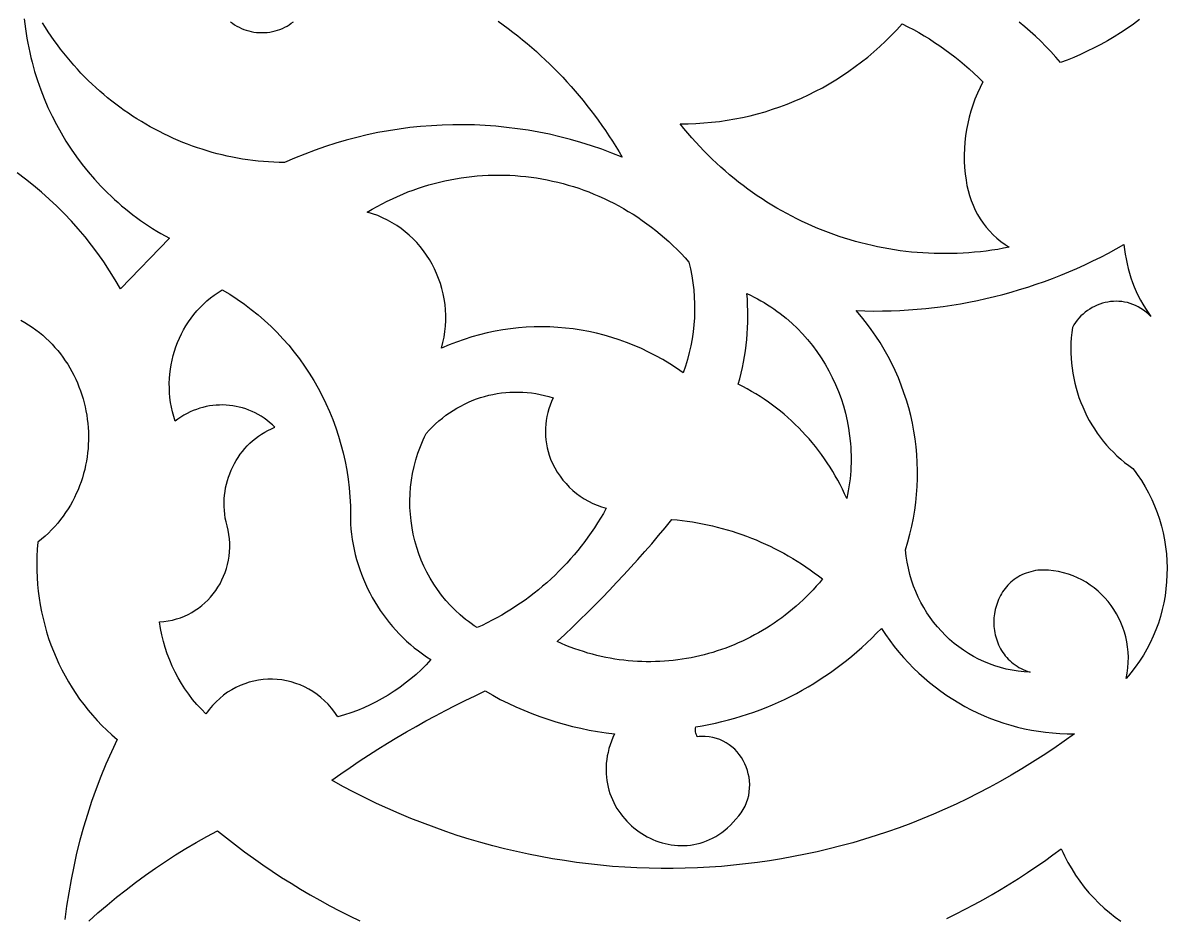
# Model space of a CAD drawing. Extents: x 1908 to 2928, y -299 to 721.
# Drawn here: x 2306.1 to 2408.3, y 216.8 to 296.6 of the extents above; entities that cross this region are included whole.
import ezdxf

# ---------------------------------------------------------------- set-up
doc = ezdxf.new("R2010")
doc.units = 0
doc.layers.add('BITMAP_LAYER', color=18, linetype='CONTINUOUS')

msp = doc.modelspace()

# ---------------------------------------------------------------- linework, layer by layer
at = {"layer": 'BITMAP_LAYER'}
for points in [[(2306.21, 296.98), (2306.26, 296.54), (2306.31, 296.11), (2306.38, 295.68), (2306.45, 295.25), (2306.53, 294.82), (2306.61, 294.39), (2306.7, 293.97), (2306.8, 293.55), (2306.91, 293.13), (2307.14, 292.3), (2307.4, 291.47), (2307.68, 290.66), (2308, 289.87), (2308.33, 289.08), (2308.7, 288.31), (2309.09, 287.55), (2309.5, 286.8), (2309.94, 286.07), (2310.4, 285.36), (2310.89, 284.66), (2311.39, 283.98), (2311.93, 283.32), (2312.48, 282.68), (2313.06, 282.05), (2313.65, 281.45), (2313.96, 281.15), (2314.27, 280.86), (2314.59, 280.58), (2314.91, 280.3), (2315.24, 280.02), (2315.57, 279.76), (2315.91, 279.49), (2316.25, 279.24), (2316.6, 278.99), (2316.95, 278.74), (2317.31, 278.5), (2317.67, 278.27), (2318.04, 278.04), (2318.41, 277.82), (2318.79, 277.61), (2319.17, 277.4), (2314.8, 272.87), (2314.33, 273.69), (2313.83, 274.49), (2313.32, 275.28), (2312.78, 276.04), (2312.22, 276.79), (2311.64, 277.52), (2311.04, 278.24), (2310.42, 278.93), (2309.79, 279.61), (2309.13, 280.26), (2308.45, 280.9), (2307.76, 281.51), (2307.05, 282.11), (2306.32, 282.68), (2305.57, 283.23)], [(2348.54, 296.77), (2348.98, 296.45), (2349.42, 296.13), (2349.85, 295.8), (2350.28, 295.46), (2350.7, 295.12), (2351.12, 294.78), (2351.54, 294.42), (2351.95, 294.06), (2352.35, 293.69), (2352.75, 293.32), (2353.15, 292.94), (2353.54, 292.56), (2353.93, 292.17), (2354.31, 291.77), (2354.68, 291.36), (2355.05, 290.96), (2355.41, 290.54), (2355.77, 290.12), (2356.13, 289.69), (2356.47, 289.26), (2356.81, 288.82), (2357.15, 288.38), (2357.48, 287.93), (2357.8, 287.47), (2358.12, 287.01), (2358.43, 286.55), (2358.74, 286.07), (2359.04, 285.6), (2359.33, 285.12), (2359.62, 284.63), (2358.7, 284.99), (2357.79, 285.34), (2356.86, 285.65), (2355.93, 285.95), (2354.99, 286.21), (2354.05, 286.46), (2353.11, 286.68), (2352.16, 286.87), (2351.21, 287.04), (2350.25, 287.18), (2349.29, 287.3), (2348.34, 287.4), (2347.38, 287.47), (2346.41, 287.52), (2345.45, 287.54), (2344.49, 287.53), (2343.53, 287.51), (2342.57, 287.45), (2341.61, 287.38), (2340.65, 287.28), (2339.7, 287.15), (2338.74, 287), (2337.79, 286.83), (2336.85, 286.63), (2335.91, 286.4), (2334.97, 286.16), (2334.03, 285.88), (2333.11, 285.59), (2332.18, 285.26), (2331.27, 284.92), (2330.36, 284.55), (2329.46, 284.15), (2328.98, 284.16), (2328.51, 284.18), (2328.04, 284.21), (2327.57, 284.24), (2327.1, 284.29), (2326.64, 284.34), (2326.17, 284.4), (2325.71, 284.47), (2325.25, 284.55), (2324.8, 284.64), (2324.34, 284.74), (2323.89, 284.84), (2323.44, 284.95), (2322.99, 285.07), (2322.55, 285.2), (2322.11, 285.34), (2321.67, 285.48), (2321.23, 285.63), (2320.8, 285.79), (2320.37, 285.96), (2319.95, 286.14), (2319.53, 286.32), (2319.11, 286.51), (2318.69, 286.71), (2318.28, 286.92), (2317.87, 287.13), (2317.47, 287.35), (2317.07, 287.58), (2316.67, 287.81), (2316.28, 288.05), (2315.89, 288.3), (2315.51, 288.56), (2315.13, 288.82), (2314.76, 289.09), (2314.39, 289.37), (2314.02, 289.65), (2313.66, 289.94), (2313.31, 290.24), (2312.95, 290.54), (2312.61, 290.85), (2312.27, 291.17), (2311.93, 291.49), (2311.6, 291.82), (2311.28, 292.15), (2310.96, 292.49), (2310.65, 292.84), (2310.34, 293.2), (2310.04, 293.56), (2309.74, 293.92), (2309.45, 294.29), (2309.17, 294.67), (2308.89, 295.05), (2308.62, 295.44), (2308.35, 295.83), (2308.1, 296.23), (2307.84, 296.64)], [(2324.63, 296.72), (2324.81, 296.59), (2325, 296.46), (2325.2, 296.34), (2325.4, 296.24), (2325.61, 296.14), (2325.82, 296.05), (2326.04, 295.98), (2326.26, 295.91), (2326.49, 295.86), (2326.72, 295.81), (2326.96, 295.78), (2327.2, 295.76), (2327.44, 295.76), (2327.68, 295.76), (2327.92, 295.78), (2328.15, 295.81), (2328.38, 295.86), (2328.61, 295.91), (2328.83, 295.98), (2329.05, 296.05), (2329.27, 296.14), (2329.47, 296.24), (2329.68, 296.34), (2329.87, 296.46), (2330.06, 296.59), (2330.25, 296.72)], [(2405.83, 296.92), (2405.27, 296.52), (2404.7, 296.12), (2404.13, 295.74), (2403.54, 295.38), (2402.95, 295.03), (2402.35, 294.7), (2401.76, 294.39), (2401.15, 294.09), (2400.55, 293.81), (2399.95, 293.55), (2399.36, 293.31), (2398.76, 293.08), (2398.34, 293.58), (2397.9, 294.06), (2397.46, 294.53), (2397, 294.99), (2396.53, 295.44), (2396.05, 295.87), (2395.56, 296.29), (2395.06, 296.7)], [(2305.91, 270.08), (2306.26, 269.88), (2306.6, 269.67), (2306.93, 269.45), (2307.25, 269.22), (2307.56, 268.98), (2307.86, 268.74), (2308.15, 268.48), (2308.43, 268.22), (2308.7, 267.94), (2308.95, 267.66), (2309.2, 267.37), (2309.44, 267.08), (2309.67, 266.77), (2309.88, 266.47), (2310.09, 266.15), (2310.28, 265.83), (2310.47, 265.5), (2310.64, 265.17), (2310.81, 264.83), (2310.96, 264.49), (2311.1, 264.14), (2311.23, 263.79), (2311.35, 263.43), (2311.46, 263.07), (2311.56, 262.71), (2311.65, 262.35), (2311.72, 261.98), (2311.79, 261.61), (2311.84, 261.24), (2311.89, 260.87), (2311.92, 260.49), (2311.94, 260.12), (2311.95, 259.74), (2311.95, 259.37), (2311.93, 258.99), (2311.91, 258.62), (2311.87, 258.24), (2311.82, 257.87), (2311.76, 257.5), (2311.69, 257.13), (2311.61, 256.76), (2311.51, 256.39), (2311.41, 256.02), (2311.29, 255.66), (2311.16, 255.31), (2311.02, 254.95), (2310.86, 254.6), (2310.7, 254.25), (2310.52, 253.91), (2310.33, 253.57), (2310.13, 253.24), (2309.91, 252.91), (2309.69, 252.59), (2309.45, 252.28), (2309.2, 251.97), (2308.94, 251.66), (2308.66, 251.37), (2308.37, 251.08), (2308.07, 250.8), (2307.76, 250.53), (2307.43, 250.26), (2307.38, 249.63), (2307.35, 249), (2307.33, 248.37), (2307.34, 247.75), (2307.36, 247.12), (2307.4, 246.5), (2307.46, 245.89), (2307.54, 245.27), (2307.64, 244.66), (2307.75, 244.05), (2307.89, 243.45), (2308.04, 242.86), (2308.2, 242.26), (2308.39, 241.68), (2308.59, 241.1), (2308.81, 240.53), (2309.05, 239.96), (2309.3, 239.41), (2309.57, 238.86), (2309.86, 238.32), (2310.16, 237.79), (2310.48, 237.27), (2310.81, 236.75), (2311.16, 236.25), (2311.53, 235.76), (2311.91, 235.28), (2312.3, 234.81), (2312.71, 234.35), (2313.14, 233.91), (2313.58, 233.48), (2314.03, 233.06), (2314.5, 232.65), (2313.99, 231.56), (2313.51, 230.46), (2313.05, 229.35), (2312.62, 228.23), (2312.22, 227.1), (2311.85, 225.96), (2311.5, 224.82), (2311.18, 223.66), (2310.89, 222.49), (2310.63, 221.32), (2310.39, 220.14), (2310.18, 218.96), (2310, 217.77), (2309.85, 216.57)], [(2311.98, 216.44), (2312.79, 217.16), (2313.62, 217.87), (2314.45, 218.56), (2315.3, 219.24), (2316.16, 219.89), (2317.04, 220.53), (2317.92, 221.15), (2318.82, 221.76), (2319.73, 222.34), (2320.65, 222.91), (2321.58, 223.46), (2322.52, 223.99), (2323.48, 224.5), (2324.27, 223.86), (2325.07, 223.24), (2325.88, 222.63), (2326.69, 222.04), (2327.52, 221.46), (2328.35, 220.9), (2329.19, 220.34), (2330.04, 219.81), (2330.89, 219.29), (2331.76, 218.78), (2332.62, 218.29), (2333.5, 217.81), (2334.38, 217.34), (2335.27, 216.9), (2336.17, 216.46)], [(2388.61, 216.67), (2389.43, 217.07), (2390.25, 217.49), (2391.06, 217.92), (2391.87, 218.36), (2392.66, 218.81), (2393.46, 219.28), (2394.24, 219.76), (2395.02, 220.25), (2395.8, 220.76), (2396.57, 221.27), (2397.33, 221.8), (2398.08, 222.34), (2398.83, 222.89), (2398.97, 222.58), (2399.11, 222.27), (2399.27, 221.97), (2399.42, 221.68), (2399.76, 221.1), (2400.11, 220.53), (2400.49, 219.99), (2400.88, 219.47), (2401.3, 218.97), (2401.73, 218.5), (2402.19, 218.04), (2402.66, 217.6), (2403.14, 217.19), (2403.65, 216.8), (2404.16, 216.43)]]:
    msp.add_lwpolyline(points, dxfattribs=at)
for points in [[(2385.13, 296.29), (2385.62, 296.03), (2386.1, 295.76), (2386.58, 295.48), (2387.06, 295.19), (2387.52, 294.89), (2387.99, 294.58), (2388.44, 294.26), (2388.89, 293.93), (2389.33, 293.59), (2389.77, 293.24), (2390.19, 292.89), (2390.61, 292.52), (2391.03, 292.14), (2391.43, 291.75), (2391.83, 291.36), (2391.58, 290.85), (2391.34, 290.34), (2391.12, 289.82), (2390.93, 289.28), (2390.76, 288.75), (2390.61, 288.2), (2390.48, 287.65), (2390.37, 287.1), (2390.29, 286.54), (2390.22, 285.98), (2390.18, 285.41), (2390.17, 284.85), (2390.17, 284.28), (2390.2, 283.71), (2390.25, 283.15), (2390.32, 282.58), (2390.4, 282.11), (2390.5, 281.66), (2390.63, 281.21), (2390.77, 280.77), (2390.95, 280.34), (2391.14, 279.92), (2391.36, 279.52), (2391.59, 279.13), (2391.85, 278.75), (2392.13, 278.39), (2392.43, 278.05), (2392.75, 277.72), (2393.08, 277.41), (2393.44, 277.12), (2393.81, 276.85), (2394.19, 276.6), (2393.68, 276.5), (2393.16, 276.41), (2392.64, 276.33), (2392.13, 276.26), (2391.61, 276.2), (2391.09, 276.15), (2390.58, 276.11), (2390.06, 276.07), (2389.54, 276.05), (2389.03, 276.03), (2388.51, 276.03), (2388, 276.03), (2387.49, 276.04), (2386.98, 276.06), (2386.46, 276.09), (2385.95, 276.13), (2385.45, 276.17), (2384.94, 276.23), (2384.43, 276.29), (2383.93, 276.37), (2383.42, 276.45), (2382.92, 276.54), (2382.42, 276.64), (2381.93, 276.75), (2381.43, 276.86), (2380.94, 276.99), (2380.45, 277.12), (2379.96, 277.26), (2379.47, 277.41), (2378.99, 277.57), (2378.51, 277.73), (2378.03, 277.91), (2377.55, 278.09), (2377.08, 278.28), (2376.61, 278.48), (2376.15, 278.69), (2375.68, 278.9), (2375.22, 279.13), (2374.77, 279.36), (2374.32, 279.6), (2373.87, 279.84), (2373.42, 280.1), (2372.98, 280.36), (2372.54, 280.63), (2372.11, 280.91), (2371.68, 281.2), (2371.26, 281.49), (2370.84, 281.79), (2370.42, 282.1), (2370.01, 282.41), (2369.6, 282.74), (2369.2, 283.07), (2368.81, 283.41), (2368.41, 283.75), (2368.03, 284.11), (2367.65, 284.47), (2367.27, 284.84), (2366.9, 285.21), (2366.54, 285.59), (2366.18, 285.98), (2365.82, 286.38), (2365.48, 286.78), (2365.13, 287.19), (2364.8, 287.61), (2365.5, 287.62), (2366.2, 287.64), (2366.9, 287.69), (2367.6, 287.75), (2368.3, 287.83), (2368.99, 287.93), (2369.67, 288.05), (2370.35, 288.18), (2371.03, 288.34), (2371.7, 288.51), (2372.37, 288.7), (2373.03, 288.91), (2373.69, 289.13), (2374.34, 289.38), (2374.98, 289.63), (2375.62, 289.91), (2376.25, 290.21), (2376.87, 290.52), (2377.49, 290.84), (2378.1, 291.19), (2378.69, 291.55), (2379.28, 291.92), (2379.86, 292.31), (2380.43, 292.72), (2381, 293.15), (2381.55, 293.58), (2382.09, 294.04), (2382.62, 294.51), (2383.14, 294.99), (2383.65, 295.5), (2384.14, 296.01), (2384.63, 296.54)], [(2349.09, 283.04), (2349.57, 283.02), (2350.05, 282.99), (2350.53, 282.95), (2351.01, 282.91), (2351.49, 282.85), (2351.97, 282.78), (2352.45, 282.7), (2352.92, 282.61), (2353.4, 282.51), (2353.87, 282.4), (2354.34, 282.28), (2354.8, 282.15), (2355.27, 282.01), (2355.73, 281.86), (2356.19, 281.7), (2356.64, 281.53), (2357.09, 281.35), (2357.54, 281.16), (2357.99, 280.96), (2358.43, 280.74), (2358.87, 280.52), (2359.3, 280.29), (2359.73, 280.05), (2360.16, 279.8), (2360.58, 279.54), (2361, 279.27), (2361.41, 278.99), (2361.81, 278.7), (2362.22, 278.4), (2362.61, 278.09), (2363, 277.77), (2363.39, 277.45), (2363.77, 277.11), (2364.14, 276.76), (2364.51, 276.4), (2364.87, 276.04), (2365.23, 275.66), (2365.57, 275.27), (2365.72, 274.66), (2365.84, 274.04), (2365.93, 273.42), (2366, 272.79), (2366.05, 272.17), (2366.08, 271.54), (2366.08, 270.91), (2366.06, 270.29), (2366.02, 269.66), (2365.95, 269.04), (2365.86, 268.42), (2365.75, 267.8), (2365.61, 267.19), (2365.45, 266.58), (2365.27, 265.98), (2365.07, 265.38), (2364.47, 265.8), (2363.86, 266.19), (2363.24, 266.56), (2362.61, 266.91), (2361.97, 267.24), (2361.33, 267.55), (2360.67, 267.83), (2360.01, 268.09), (2359.35, 268.33), (2358.68, 268.55), (2358, 268.74), (2357.32, 268.92), (2356.63, 269.07), (2355.94, 269.19), (2355.25, 269.3), (2354.55, 269.38), (2353.86, 269.44), (2353.16, 269.48), (2352.45, 269.49), (2351.75, 269.49), (2351.05, 269.45), (2350.35, 269.4), (2349.65, 269.32), (2348.95, 269.22), (2348.26, 269.1), (2347.56, 268.95), (2346.87, 268.78), (2346.19, 268.59), (2345.5, 268.37), (2344.83, 268.13), (2344.15, 267.87), (2343.49, 267.58), (2343.61, 268.08), (2343.71, 268.57), (2343.78, 269.06), (2343.83, 269.56), (2343.86, 270.05), (2343.86, 270.54), (2343.83, 271.02), (2343.79, 271.5), (2343.72, 271.98), (2343.63, 272.45), (2343.51, 272.91), (2343.38, 273.37), (2343.22, 273.82), (2343.04, 274.25), (2342.85, 274.68), (2342.63, 275.1), (2342.4, 275.51), (2342.14, 275.9), (2341.87, 276.29), (2341.58, 276.66), (2341.27, 277.01), (2340.94, 277.35), (2340.6, 277.67), (2340.24, 277.98), (2339.87, 278.27), (2339.48, 278.54), (2339.08, 278.79), (2338.66, 279.02), (2338.22, 279.23), (2337.78, 279.42), (2337.32, 279.58), (2336.84, 279.73), (2337.28, 279.99), (2337.73, 280.24), (2338.18, 280.48), (2338.63, 280.71), (2339.09, 280.93), (2339.55, 281.14), (2340.01, 281.34), (2340.47, 281.53), (2340.94, 281.7), (2341.41, 281.87), (2341.88, 282.02), (2342.35, 282.16), (2342.83, 282.29), (2343.3, 282.41), (2343.78, 282.53), (2344.26, 282.62), (2344.74, 282.71), (2345.22, 282.79), (2345.7, 282.86), (2346.19, 282.92), (2346.67, 282.96), (2347.15, 283), (2347.64, 283.02), (2348.12, 283.04), (2348.6, 283.04)], [(2404.47, 276.41), (2404.53, 275.98), (2404.61, 275.55), (2404.7, 275.12), (2404.8, 274.7), (2404.92, 274.28), (2405.05, 273.87), (2405.19, 273.46), (2405.35, 273.06), (2405.52, 272.66), (2405.71, 272.27), (2405.91, 271.88), (2406.12, 271.51), (2406.34, 271.14), (2406.58, 270.77), (2406.83, 270.42), (2406.62, 270.63), (2406.4, 270.81), (2406.17, 270.98), (2405.94, 271.14), (2405.71, 271.27), (2405.47, 271.39), (2405.22, 271.49), (2404.98, 271.58), (2404.73, 271.65), (2404.48, 271.7), (2404.23, 271.74), (2403.98, 271.76), (2403.73, 271.77), (2403.48, 271.76), (2403.23, 271.74), (2402.99, 271.7), (2402.74, 271.65), (2402.5, 271.59), (2402.27, 271.51), (2402.03, 271.42), (2401.81, 271.32), (2401.59, 271.21), (2401.37, 271.08), (2401.16, 270.94), (2400.96, 270.79), (2400.77, 270.63), (2400.59, 270.46), (2400.41, 270.27), (2400.25, 270.08), (2400.1, 269.87), (2399.95, 269.66), (2399.82, 269.44), (2399.76, 268.98), (2399.72, 268.52), (2399.69, 268.06), (2399.68, 267.6), (2399.68, 267.15), (2399.7, 266.69), (2399.74, 266.24), (2399.79, 265.79), (2399.86, 265.34), (2399.94, 264.9), (2400.04, 264.46), (2400.15, 264.03), (2400.27, 263.6), (2400.41, 263.17), (2400.57, 262.75), (2400.74, 262.34), (2400.92, 261.93), (2401.11, 261.53), (2401.33, 261.14), (2401.55, 260.75), (2401.79, 260.37), (2402.04, 260), (2402.3, 259.64), (2402.58, 259.29), (2402.86, 258.94), (2403.17, 258.61), (2403.48, 258.29), (2403.8, 257.98), (2404.14, 257.68), (2404.49, 257.39), (2404.85, 257.11), (2405.23, 256.84), (2405.42, 256.58), (2405.62, 256.32), (2405.98, 255.78), (2406.31, 255.22), (2406.62, 254.66), (2406.91, 254.09), (2407.16, 253.5), (2407.39, 252.91), (2407.6, 252.31), (2407.77, 251.7), (2407.92, 251.09), (2408.05, 250.47), (2408.15, 249.85), (2408.22, 249.23), (2408.26, 248.6), (2408.28, 247.98), (2408.27, 247.35), (2408.24, 246.73), (2408.18, 246.1), (2408.1, 245.48), (2407.99, 244.86), (2407.85, 244.25), (2407.68, 243.64), (2407.5, 243.04), (2407.28, 242.45), (2407.04, 241.87), (2406.77, 241.29), (2406.48, 240.72), (2406.16, 240.17), (2405.81, 239.63), (2405.44, 239.1), (2405.05, 238.59), (2404.84, 238.33), (2404.63, 238.09), (2404.72, 238.57), (2404.78, 239.04), (2404.81, 239.52), (2404.82, 239.99), (2404.8, 240.45), (2404.75, 240.91), (2404.68, 241.36), (2404.59, 241.8), (2404.47, 242.24), (2404.32, 242.66), (2404.16, 243.08), (2403.97, 243.48), (2403.76, 243.87), (2403.53, 244.25), (2403.28, 244.61), (2403.02, 244.96), (2402.73, 245.29), (2402.43, 245.6), (2402.11, 245.9), (2401.77, 246.18), (2401.42, 246.44), (2401.05, 246.68), (2400.67, 246.89), (2400.28, 247.09), (2399.88, 247.26), (2399.46, 247.41), (2399.03, 247.54), (2398.59, 247.64), (2398.14, 247.71), (2397.69, 247.76), (2397.22, 247.77), (2396.75, 247.76), (2396.53, 247.73), (2396.31, 247.68), (2396.1, 247.63), (2395.89, 247.57), (2395.69, 247.5), (2395.5, 247.43), (2395.31, 247.34), (2395.13, 247.25), (2394.96, 247.15), (2394.79, 247.04), (2394.63, 246.93), (2394.48, 246.81), (2394.33, 246.68), (2394.19, 246.55), (2394.06, 246.42), (2393.93, 246.27), (2393.81, 246.13), (2393.7, 245.97), (2393.59, 245.82), (2393.49, 245.66), (2393.4, 245.49), (2393.31, 245.32), (2393.23, 245.15), (2393.16, 244.98), (2393.09, 244.8), (2393.03, 244.62), (2392.93, 244.25), (2392.86, 243.88), (2392.82, 243.5), (2392.8, 243.12), (2392.82, 242.74), (2392.86, 242.37), (2392.89, 242.18), (2392.93, 241.99), (2392.98, 241.81), (2393.03, 241.63), (2393.09, 241.45), (2393.16, 241.27), (2393.23, 241.09), (2393.31, 240.92), (2393.4, 240.75), (2393.5, 240.59), (2393.6, 240.43), (2393.72, 240.27), (2393.83, 240.12), (2393.96, 239.97), (2394.09, 239.83), (2394.24, 239.69), (2394.38, 239.56), (2394.54, 239.43), (2394.7, 239.31), (2394.88, 239.2), (2395.05, 239.09), (2395.24, 238.99), (2395.43, 238.9), (2395.64, 238.81), (2395.84, 238.73), (2396.06, 238.66), (2395.52, 238.69), (2394.98, 238.75), (2394.45, 238.83), (2393.92, 238.94), (2393.41, 239.07), (2392.9, 239.22), (2392.41, 239.4), (2391.92, 239.6), (2391.45, 239.82), (2390.98, 240.06), (2390.53, 240.33), (2390.09, 240.61), (2389.67, 240.91), (2389.26, 241.23), (2388.86, 241.57), (2388.48, 241.93), (2388.12, 242.31), (2387.77, 242.7), (2387.43, 243.11), (2387.12, 243.53), (2386.82, 243.97), (2386.54, 244.42), (2386.28, 244.88), (2386.04, 245.36), (2385.83, 245.85), (2385.63, 246.35), (2385.45, 246.87), (2385.3, 247.39), (2385.17, 247.93), (2385.06, 248.47), (2384.97, 249.03), (2384.91, 249.59), (2385.13, 250.29), (2385.31, 250.99), (2385.48, 251.69), (2385.62, 252.4), (2385.74, 253.11), (2385.84, 253.82), (2385.91, 254.53), (2385.96, 255.25), (2385.98, 255.96), (2385.99, 256.67), (2385.97, 257.38), (2385.92, 258.09), (2385.86, 258.79), (2385.77, 259.49), (2385.66, 260.19), (2385.53, 260.89), (2385.38, 261.58), (2385.2, 262.26), (2385, 262.94), (2384.78, 263.61), (2384.54, 264.27), (2384.28, 264.93), (2384, 265.58), (2383.69, 266.22), (2383.37, 266.85), (2383.02, 267.47), (2382.65, 268.08), (2382.27, 268.67), (2381.86, 269.26), (2381.43, 269.83), (2380.98, 270.39), (2380.51, 270.94), (2381.29, 270.91), (2382.07, 270.9), (2382.85, 270.91), (2383.63, 270.92), (2384.41, 270.95), (2385.19, 271), (2385.97, 271.06), (2386.74, 271.13), (2387.51, 271.21), (2388.28, 271.31), (2389.05, 271.42), (2389.82, 271.55), (2390.58, 271.69), (2391.35, 271.84), (2392.1, 272.01), (2392.86, 272.19), (2393.61, 272.38), (2394.36, 272.59), (2395.11, 272.81), (2395.85, 273.04), (2396.59, 273.29), (2397.33, 273.54), (2398.06, 273.82), (2398.78, 274.1), (2399.51, 274.4), (2400.22, 274.71), (2400.94, 275.03), (2401.65, 275.37), (2402.35, 275.72), (2403.05, 276.08), (2403.74, 276.46), (2404.43, 276.85)], [(2324.57, 272.4), (2325.23, 271.97), (2325.87, 271.52), (2326.49, 271.05), (2327.09, 270.56), (2327.68, 270.06), (2328.25, 269.53), (2328.79, 268.98), (2329.32, 268.42), (2329.83, 267.84), (2330.32, 267.24), (2330.79, 266.62), (2331.24, 265.99), (2331.66, 265.35), (2332.07, 264.69), (2332.45, 264.02), (2332.81, 263.33), (2333.15, 262.64), (2333.46, 261.93), (2333.76, 261.21), (2334.03, 260.48), (2334.27, 259.74), (2334.49, 258.99), (2334.69, 258.23), (2334.86, 257.46), (2335.01, 256.68), (2335.13, 255.9), (2335.22, 255.11), (2335.29, 254.32), (2335.34, 253.52), (2335.35, 252.72), (2335.34, 251.91), (2335.38, 251.44), (2335.43, 250.97), (2335.5, 250.51), (2335.58, 250.06), (2335.68, 249.6), (2335.78, 249.15), (2335.9, 248.71), (2336.03, 248.26), (2336.18, 247.83), (2336.33, 247.4), (2336.5, 246.97), (2336.68, 246.55), (2336.87, 246.14), (2337.08, 245.73), (2337.29, 245.33), (2337.52, 244.94), (2337.75, 244.55), (2338, 244.17), (2338.26, 243.8), (2338.53, 243.44), (2338.81, 243.08), (2339.1, 242.73), (2339.4, 242.4), (2339.71, 242.07), (2340.03, 241.75), (2340.36, 241.43), (2340.7, 241.13), (2341.05, 240.84), (2341.41, 240.56), (2341.77, 240.29), (2342.15, 240.03), (2342.53, 239.78), (2342.1, 239.32), (2341.66, 238.88), (2341.2, 238.46), (2340.73, 238.06), (2340.24, 237.67), (2339.75, 237.3), (2339.24, 236.95), (2338.72, 236.62), (2338.19, 236.3), (2337.65, 236.01), (2337.1, 235.74), (2336.53, 235.48), (2335.97, 235.25), (2335.39, 235.04), (2334.8, 234.84), (2334.21, 234.67), (2334.08, 234.87), (2333.94, 235.07), (2333.66, 235.44), (2333.36, 235.79), (2333.04, 236.11), (2332.7, 236.41), (2332.36, 236.68), (2332, 236.92), (2331.63, 237.15), (2331.24, 237.34), (2330.85, 237.52), (2330.46, 237.66), (2330.05, 237.79), (2329.64, 237.88), (2329.23, 237.96), (2328.81, 238), (2328.39, 238.03), (2327.97, 238.02), (2327.55, 237.99), (2327.14, 237.94), (2326.72, 237.86), (2326.31, 237.76), (2325.91, 237.63), (2325.51, 237.47), (2325.12, 237.29), (2324.74, 237.09), (2324.37, 236.86), (2324.02, 236.6), (2323.67, 236.32), (2323.34, 236.01), (2323.02, 235.68), (2322.87, 235.5), (2322.72, 235.32), (2322.58, 235.13), (2322.44, 234.93), (2322.03, 235.35), (2321.63, 235.78), (2321.25, 236.23), (2320.9, 236.69), (2320.56, 237.16), (2320.25, 237.65), (2319.95, 238.16), (2319.68, 238.67), (2319.43, 239.2), (2319.2, 239.74), (2318.99, 240.29), (2318.8, 240.85), (2318.64, 241.41), (2318.5, 241.99), (2318.39, 242.57), (2318.3, 243.16), (2318.69, 243.19), (2319.07, 243.24), (2319.44, 243.31), (2319.81, 243.41), (2320.16, 243.52), (2320.51, 243.66), (2320.85, 243.81), (2321.17, 243.99), (2321.48, 244.18), (2321.78, 244.38), (2322.07, 244.61), (2322.35, 244.85), (2322.61, 245.1), (2322.86, 245.37), (2323.09, 245.65), (2323.31, 245.94), (2323.51, 246.25), (2323.7, 246.56), (2323.87, 246.89), (2324.02, 247.22), (2324.15, 247.57), (2324.27, 247.92), (2324.37, 248.28), (2324.45, 248.65), (2324.51, 249.02), (2324.54, 249.4), (2324.56, 249.78), (2324.56, 250.17), (2324.53, 250.56), (2324.49, 250.95), (2324.42, 251.34), (2324.32, 251.73), (2324.24, 252.08), (2324.17, 252.42), (2324.12, 252.76), (2324.09, 253.1), (2324.07, 253.44), (2324.07, 253.78), (2324.08, 254.12), (2324.11, 254.45), (2324.15, 254.78), (2324.2, 255.11), (2324.27, 255.43), (2324.36, 255.76), (2324.46, 256.07), (2324.57, 256.38), (2324.69, 256.69), (2324.83, 256.98), (2324.98, 257.28), (2325.14, 257.56), (2325.32, 257.84), (2325.5, 258.11), (2325.7, 258.37), (2325.91, 258.62), (2326.13, 258.86), (2326.37, 259.09), (2326.61, 259.31), (2326.86, 259.52), (2327.13, 259.72), (2327.4, 259.91), (2327.69, 260.08), (2327.98, 260.25), (2328.29, 260.39), (2328.6, 260.53), (2328.37, 260.75), (2328.13, 260.96), (2327.88, 261.15), (2327.63, 261.34), (2327.37, 261.51), (2327.11, 261.66), (2326.84, 261.81), (2326.56, 261.94), (2326.28, 262.05), (2326, 262.16), (2325.71, 262.25), (2325.42, 262.33), (2325.13, 262.39), (2324.84, 262.44), (2324.54, 262.48), (2324.24, 262.51), (2323.94, 262.52), (2323.65, 262.51), (2323.35, 262.5), (2323.05, 262.47), (2322.75, 262.43), (2322.46, 262.37), (2322.17, 262.3), (2321.88, 262.22), (2321.59, 262.12), (2321.3, 262.01), (2321.02, 261.89), (2320.75, 261.75), (2320.47, 261.6), (2320.21, 261.44), (2319.94, 261.26), (2319.69, 261.07), (2319.56, 261.49), (2319.45, 261.91), (2319.35, 262.33), (2319.28, 262.75), (2319.22, 263.18), (2319.19, 263.6), (2319.17, 264.02), (2319.16, 264.45), (2319.18, 264.87), (2319.21, 265.28), (2319.26, 265.7), (2319.33, 266.11), (2319.41, 266.52), (2319.51, 266.92), (2319.63, 267.32), (2319.76, 267.72), (2319.91, 268.1), (2320.07, 268.48), (2320.25, 268.86), (2320.44, 269.22), (2320.65, 269.58), (2320.88, 269.93), (2321.11, 270.27), (2321.37, 270.6), (2321.64, 270.91), (2321.92, 271.22), (2322.21, 271.52), (2322.52, 271.8), (2322.84, 272.07), (2323.18, 272.33), (2323.53, 272.57), (2323.89, 272.8)], [(2371.08, 272.31), (2371.39, 272.15), (2371.7, 271.99), (2372, 271.82), (2372.3, 271.65), (2372.59, 271.47), (2372.88, 271.28), (2373.17, 271.09), (2373.44, 270.89), (2373.72, 270.68), (2373.99, 270.47), (2374.25, 270.26), (2374.76, 269.81), (2375.26, 269.34), (2375.73, 268.86), (2376.17, 268.35), (2376.6, 267.82), (2377, 267.28), (2377.38, 266.72), (2377.74, 266.15), (2378.07, 265.56), (2378.38, 264.96), (2378.67, 264.35), (2378.92, 263.72), (2379.16, 263.08), (2379.37, 262.43), (2379.55, 261.78), (2379.7, 261.11), (2379.83, 260.43), (2379.93, 259.75), (2380, 259.07), (2380.02, 258.72), (2380.04, 258.37), (2380.05, 258.03), (2380.05, 257.68), (2380.05, 257.33), (2380.04, 256.98), (2380.02, 256.63), (2379.99, 256.27), (2379.96, 255.92), (2379.92, 255.57), (2379.87, 255.22), (2379.81, 254.86), (2379.75, 254.51), (2379.67, 254.16), (2379.48, 254.58), (2379.29, 254.99), (2379.08, 255.4), (2378.87, 255.8), (2378.65, 256.19), (2378.42, 256.58), (2378.18, 256.97), (2377.93, 257.35), (2377.68, 257.72), (2377.42, 258.09), (2377.15, 258.45), (2376.88, 258.8), (2376.59, 259.15), (2376.3, 259.49), (2376, 259.82), (2375.7, 260.15), (2375.39, 260.47), (2375.07, 260.78), (2374.75, 261.09), (2374.42, 261.39), (2374.08, 261.68), (2373.74, 261.96), (2373.39, 262.24), (2373.03, 262.51), (2372.67, 262.77), (2372.3, 263.02), (2371.93, 263.27), (2371.55, 263.5), (2371.16, 263.73), (2370.77, 263.95), (2370.38, 264.16), (2369.98, 264.36), (2370.11, 264.85), (2370.24, 265.35), (2370.35, 265.85), (2370.45, 266.35), (2370.54, 266.85), (2370.62, 267.36), (2370.68, 267.86), (2370.74, 268.37), (2370.78, 268.88), (2370.81, 269.39), (2370.83, 269.9), (2370.84, 270.41), (2370.84, 270.92), (2370.82, 271.43), (2370.8, 271.95), (2370.76, 272.46)], [(2350.75, 263.66), (2351.14, 263.63), (2351.52, 263.59), (2351.91, 263.53), (2352.29, 263.46), (2352.68, 263.37), (2353.06, 263.27), (2353.44, 263.15), (2353.3, 262.83), (2353.17, 262.5), (2353.06, 262.17), (2352.96, 261.83), (2352.89, 261.48), (2352.83, 261.14), (2352.79, 260.79), (2352.76, 260.44), (2352.76, 260.09), (2352.77, 259.74), (2352.8, 259.39), (2352.84, 259.05), (2352.91, 258.7), (2352.99, 258.36), (2353.09, 258.02), (2353.2, 257.68), (2353.39, 257.28), (2353.59, 256.89), (2353.81, 256.52), (2354.06, 256.16), (2354.32, 255.81), (2354.6, 255.49), (2354.89, 255.18), (2355.2, 254.89), (2355.53, 254.61), (2355.87, 254.36), (2356.23, 254.13), (2356.6, 253.92), (2356.98, 253.72), (2357.37, 253.56), (2357.77, 253.41), (2358.19, 253.29), (2357.94, 252.84), (2357.68, 252.41), (2357.41, 251.98), (2357.14, 251.55), (2356.85, 251.13), (2356.56, 250.72), (2356.27, 250.32), (2355.96, 249.92), (2355.65, 249.53), (2355.33, 249.14), (2355, 248.77), (2354.66, 248.4), (2354.32, 248.03), (2353.97, 247.68), (2353.62, 247.33), (2353.26, 246.99), (2352.89, 246.65), (2352.51, 246.33), (2352.13, 246.01), (2351.74, 245.7), (2351.35, 245.4), (2350.95, 245.1), (2350.54, 244.82), (2350.13, 244.54), (2349.72, 244.27), (2349.29, 244.01), (2348.86, 243.76), (2348.43, 243.52), (2347.99, 243.29), (2347.55, 243.06), (2347.1, 242.84), (2346.65, 242.64), (2346.38, 242.81), (2346.13, 242.99), (2345.88, 243.18), (2345.63, 243.37), (2345.39, 243.56), (2345.15, 243.77), (2344.7, 244.18), (2344.27, 244.62), (2343.86, 245.07), (2343.48, 245.54), (2343.12, 246.03), (2342.78, 246.53), (2342.47, 247.05), (2342.18, 247.58), (2341.91, 248.12), (2341.67, 248.67), (2341.45, 249.23), (2341.26, 249.8), (2341.1, 250.38), (2340.96, 250.97), (2340.85, 251.56), (2340.76, 252.16), (2340.7, 252.76), (2340.66, 253.37), (2340.65, 253.97), (2340.67, 254.58), (2340.72, 255.19), (2340.79, 255.8), (2340.9, 256.41), (2341.03, 257.01), (2341.19, 257.61), (2341.28, 257.91), (2341.37, 258.21), (2341.48, 258.51), (2341.59, 258.8), (2341.71, 259.1), (2341.84, 259.39), (2341.97, 259.68), (2342.11, 259.96), (2342.38, 260.26), (2342.66, 260.55), (2342.95, 260.83), (2343.25, 261.09), (2343.56, 261.35), (2343.87, 261.59), (2344.19, 261.81), (2344.51, 262.03), (2344.85, 262.23), (2345.19, 262.42), (2345.53, 262.6), (2345.88, 262.76), (2346.23, 262.91), (2346.59, 263.05), (2346.96, 263.17), (2347.33, 263.28), (2347.7, 263.38), (2348.07, 263.46), (2348.45, 263.53), (2348.83, 263.59), (2349.21, 263.63), (2349.59, 263.66), (2349.98, 263.67), (2350.36, 263.67)], [(2364.52, 252.25), (2364.97, 252.19), (2365.42, 252.14), (2365.88, 252.07), (2366.33, 251.99), (2366.78, 251.91), (2367.22, 251.82), (2367.67, 251.72), (2368.11, 251.61), (2368.55, 251.49), (2368.99, 251.37), (2369.43, 251.24), (2369.86, 251.1), (2370.29, 250.95), (2370.72, 250.79), (2371.15, 250.63), (2371.57, 250.46), (2371.99, 250.28), (2372.41, 250.09), (2372.82, 249.9), (2373.23, 249.69), (2373.64, 249.48), (2374.04, 249.27), (2374.44, 249.04), (2374.84, 248.81), (2375.23, 248.57), (2375.62, 248.32), (2376.01, 248.07), (2376.39, 247.81), (2376.76, 247.54), (2377.14, 247.26), (2377.51, 246.98), (2377.23, 246.65), (2376.95, 246.33), (2376.66, 246.01), (2376.37, 245.71), (2376.07, 245.41), (2375.77, 245.12), (2375.46, 244.83), (2375.15, 244.55), (2374.83, 244.28), (2374.51, 244.02), (2374.18, 243.76), (2373.86, 243.51), (2373.52, 243.27), (2373.18, 243.04), (2372.84, 242.81), (2372.5, 242.59), (2372.15, 242.38), (2371.79, 242.17), (2371.44, 241.98), (2371.08, 241.79), (2370.72, 241.61), (2370.35, 241.43), (2369.98, 241.27), (2369.61, 241.11), (2369.24, 240.96), (2368.86, 240.81), (2368.48, 240.68), (2368.1, 240.55), (2367.72, 240.43), (2367.33, 240.32), (2366.94, 240.21), (2366.55, 240.12), (2366.16, 240.03), (2365.77, 239.95), (2365.37, 239.88), (2364.98, 239.81), (2364.58, 239.76), (2364.18, 239.71), (2363.78, 239.67), (2363.38, 239.64), (2362.98, 239.61), (2362.58, 239.6), (2362.18, 239.59), (2361.77, 239.59), (2361.37, 239.6), (2360.97, 239.62), (2360.56, 239.64), (2360.16, 239.68), (2359.76, 239.72), (2359.35, 239.77), (2358.95, 239.83), (2358.55, 239.9), (2358.15, 239.98), (2357.75, 240.06), (2357.35, 240.16), (2356.95, 240.26), (2356.55, 240.37), (2356.16, 240.49), (2355.76, 240.62), (2355.37, 240.75), (2354.97, 240.9), (2354.58, 241.05), (2354.2, 241.22), (2353.81, 241.39), (2354.49, 242.03), (2355.17, 242.67), (2355.84, 243.32), (2356.51, 243.98), (2357.17, 244.64), (2357.82, 245.3), (2358.47, 245.98), (2359.11, 246.66), (2359.75, 247.34), (2360.38, 248.03), (2361.01, 248.73), (2361.63, 249.43), (2362.25, 250.13), (2362.86, 250.85), (2363.46, 251.56), (2364.06, 252.29)], [(2383.12, 242.02), (2383.51, 241.48), (2383.91, 240.96), (2384.32, 240.45), (2384.74, 239.96), (2385.18, 239.48), (2385.63, 239.02), (2386.1, 238.58), (2386.58, 238.15), (2387.07, 237.73), (2387.57, 237.34), (2388.08, 236.96), (2388.6, 236.59), (2389.13, 236.24), (2389.67, 235.91), (2390.23, 235.6), (2390.79, 235.31), (2391.35, 235.03), (2391.93, 234.77), (2392.52, 234.53), (2393.11, 234.31), (2393.71, 234.1), (2394.31, 233.92), (2394.93, 233.76), (2395.54, 233.61), (2396.17, 233.48), (2396.8, 233.38), (2397.43, 233.29), (2398.06, 233.23), (2398.71, 233.18), (2399.35, 233.16), (2400, 233.15), (2399.08, 232.49), (2398.15, 231.84), (2397.21, 231.21), (2396.26, 230.61), (2395.31, 230.02), (2394.35, 229.45), (2393.38, 228.89), (2392.4, 228.36), (2391.42, 227.85), (2390.43, 227.35), (2389.43, 226.87), (2388.43, 226.42), (2387.42, 225.98), (2386.4, 225.56), (2385.38, 225.16), (2384.36, 224.77), (2383.32, 224.41), (2382.29, 224.07), (2381.25, 223.74), (2380.2, 223.43), (2379.15, 223.15), (2378.1, 222.88), (2377.04, 222.63), (2375.98, 222.4), (2374.92, 222.19), (2373.85, 222), (2372.78, 221.82), (2371.71, 221.67), (2370.64, 221.54), (2369.56, 221.42), (2368.49, 221.32), (2367.41, 221.25), (2366.33, 221.19), (2365.25, 221.15), (2364.17, 221.13), (2363.09, 221.13), (2362.01, 221.15), (2360.93, 221.19), (2359.84, 221.25), (2358.76, 221.32), (2357.69, 221.42), (2356.61, 221.54), (2355.53, 221.67), (2354.46, 221.83), (2353.38, 222), (2352.31, 222.19), (2351.24, 222.41), (2350.18, 222.64), (2349.11, 222.89), (2348.05, 223.16), (2347, 223.45), (2345.94, 223.76), (2344.89, 224.09), (2343.85, 224.44), (2342.81, 224.81), (2341.77, 225.2), (2340.74, 225.6), (2339.71, 226.03), (2338.69, 226.48), (2337.68, 226.94), (2336.67, 227.43), (2335.66, 227.94), (2334.67, 228.46), (2333.68, 229.01), (2334.49, 229.58), (2335.31, 230.15), (2336.13, 230.7), (2336.97, 231.25), (2337.8, 231.78), (2338.65, 232.31), (2339.5, 232.82), (2340.35, 233.32), (2341.21, 233.82), (2342.08, 234.3), (2342.95, 234.77), (2343.82, 235.24), (2344.71, 235.69), (2345.59, 236.13), (2346.49, 236.56), (2347.38, 236.98), (2348.05, 236.6), (2348.73, 236.23), (2349.42, 235.89), (2350.12, 235.56), (2350.82, 235.26), (2351.53, 234.97), (2352.25, 234.7), (2352.97, 234.45), (2353.7, 234.22), (2354.43, 234.01), (2355.18, 233.82), (2355.92, 233.65), (2356.67, 233.49), (2357.42, 233.36), (2358.18, 233.25), (2358.94, 233.16), (2358.79, 232.83), (2358.65, 232.49), (2358.53, 232.16), (2358.43, 231.83), (2358.35, 231.5), (2358.28, 231.18), (2358.23, 230.85), (2358.19, 230.53), (2358.17, 230.22), (2358.17, 229.9), (2358.18, 229.59), (2358.2, 229.29), (2358.24, 228.99), (2358.29, 228.69), (2358.36, 228.4), (2358.43, 228.11), (2358.52, 227.83), (2358.63, 227.55), (2358.74, 227.28), (2358.87, 227.01), (2359, 226.76), (2359.15, 226.5), (2359.31, 226.26), (2359.48, 226.02), (2359.65, 225.79), (2359.84, 225.57), (2360.03, 225.36), (2360.23, 225.15), (2360.44, 224.95), (2360.66, 224.76), (2360.89, 224.58), (2361.12, 224.41), (2361.36, 224.25), (2361.6, 224.1), (2361.85, 223.96), (2362.1, 223.83), (2362.36, 223.71), (2362.63, 223.61), (2362.9, 223.51), (2363.17, 223.42), (2363.44, 223.35), (2363.72, 223.29), (2364, 223.24), (2364.28, 223.2), (2364.57, 223.18), (2364.85, 223.17), (2365.14, 223.17), (2365.42, 223.19), (2365.71, 223.22), (2366, 223.26), (2366.28, 223.32), (2366.57, 223.4), (2366.85, 223.49), (2367.13, 223.59), (2367.41, 223.71), (2367.69, 223.85), (2367.97, 224), (2368.24, 224.17), (2368.5, 224.35), (2368.77, 224.55), (2369.03, 224.77), (2369.28, 225.01), (2369.53, 225.26), (2369.77, 225.54), (2370.02, 225.82), (2370.24, 226.11), (2370.43, 226.4), (2370.59, 226.71), (2370.72, 227.02), (2370.83, 227.34), (2370.91, 227.66), (2370.96, 227.98), (2370.99, 228.31), (2371, 228.63), (2370.98, 228.95), (2370.94, 229.27), (2370.88, 229.59), (2370.8, 229.89), (2370.69, 230.2), (2370.56, 230.49), (2370.42, 230.77), (2370.26, 231.04), (2370.07, 231.3), (2369.87, 231.55), (2369.66, 231.77), (2369.42, 231.99), (2369.17, 232.18), (2368.91, 232.36), (2368.63, 232.51), (2368.33, 232.64), (2368.03, 232.75), (2367.71, 232.84), (2367.38, 232.9), (2367.03, 232.93), (2366.68, 232.93), (2366.5, 232.92), (2366.32, 232.9), (2366.27, 233), (2366.23, 233.11), (2366.2, 233.22), (2366.17, 233.33), (2366.16, 233.44), (2366.16, 233.55), (2366.17, 233.67), (2366.18, 233.78), (2366.77, 233.88), (2367.36, 233.99), (2367.94, 234.11), (2368.52, 234.24), (2369.1, 234.39), (2369.67, 234.55), (2370.24, 234.72), (2370.81, 234.9), (2371.37, 235.09), (2371.93, 235.3), (2372.48, 235.51), (2373.03, 235.74), (2373.57, 235.98), (2374.11, 236.23), (2374.64, 236.49), (2375.17, 236.76), (2375.69, 237.05), (2376.21, 237.34), (2376.72, 237.65), (2377.22, 237.97), (2377.72, 238.29), (2378.21, 238.63), (2378.7, 238.98), (2379.18, 239.34), (2379.65, 239.71), (2380.12, 240.08), (2380.58, 240.47), (2381.03, 240.87), (2381.47, 241.28), (2381.91, 241.7), (2382.34, 242.13), (2382.76, 242.57)]]:
    msp.add_lwpolyline(points, close=True, dxfattribs=at)

doc.saveas('drawing.dxf')
